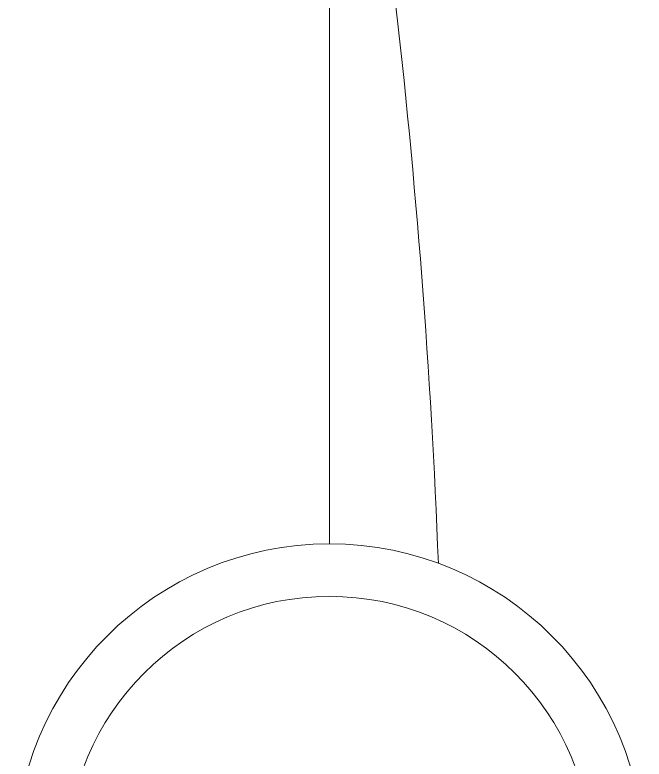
# Model space of a CAD drawing. Header units: inches. Extents: x 542787 to 543192, y 9574025 to 9574373.
# Drawn here: x 542830.70225 to 542830.71428, y 9574189.50571 to 9574189.51993 of the extents above; entities that cross this region are included whole.
import ezdxf

# ---------------------------------------------------------------- set-up
doc = ezdxf.new("R2010")
doc.units = ezdxf.units.IN
doc.header["$MEASUREMENT"] = 0
doc.layers.add('I-ARQ', color=8, linetype='Continuous')

msp = doc.modelspace()

# ---------------------------------------------------------------- linework, layer by layer
at = {"layer": 'I-ARQ', "lineweight": 5}
for points in [[(542830.710344, 9574189.509452), (542830.710202, 9574189.513105), (542830.70992, 9574189.516749), (542830.709501, 9574189.520379)], [(542830.708263, 9574189.520278), (542830.708263, 9574189.520278), (542830.708263, 9574189.509824), (542830.708263, 9574189.509824)]]:
    msp.add_open_spline(points, degree=3, dxfattribs=at)
for points in [[(542830.708263, 9574189.509824), (542830.704944, 9574189.509824), (542830.702253, 9574189.507133), (542830.702253, 9574189.503813), (542830.702253, 9574189.503813), (542830.702253, 9574189.500493), (542830.704944, 9574189.497801), (542830.708263, 9574189.497801), (542830.708263, 9574189.497801), (542830.711584, 9574189.497801), (542830.714275, 9574189.500493), (542830.714275, 9574189.503813), (542830.714275, 9574189.503813), (542830.714275, 9574189.507133), (542830.711584, 9574189.509824), (542830.708263, 9574189.509824)], [(542830.708263, 9574189.508822), (542830.705497, 9574189.508822), (542830.703254, 9574189.50658), (542830.703254, 9574189.503813), (542830.703254, 9574189.503813), (542830.703254, 9574189.501047), (542830.705497, 9574189.498804), (542830.708263, 9574189.498804), (542830.708263, 9574189.498804), (542830.71103, 9574189.498804), (542830.713274, 9574189.501047), (542830.713274, 9574189.503813), (542830.713274, 9574189.503813), (542830.713274, 9574189.50658), (542830.71103, 9574189.508822), (542830.708263, 9574189.508822)]]:
    msp.add_open_spline(points, degree=3, knots=[0, 0, 0, 0, 0.25, 0.25, 0.25, 0.25, 0.5, 0.5, 0.5, 0.5, 0.75, 0.75, 0.75, 0.75, 1, 1, 1, 1], dxfattribs=at)

doc.saveas('drawing.dxf')
